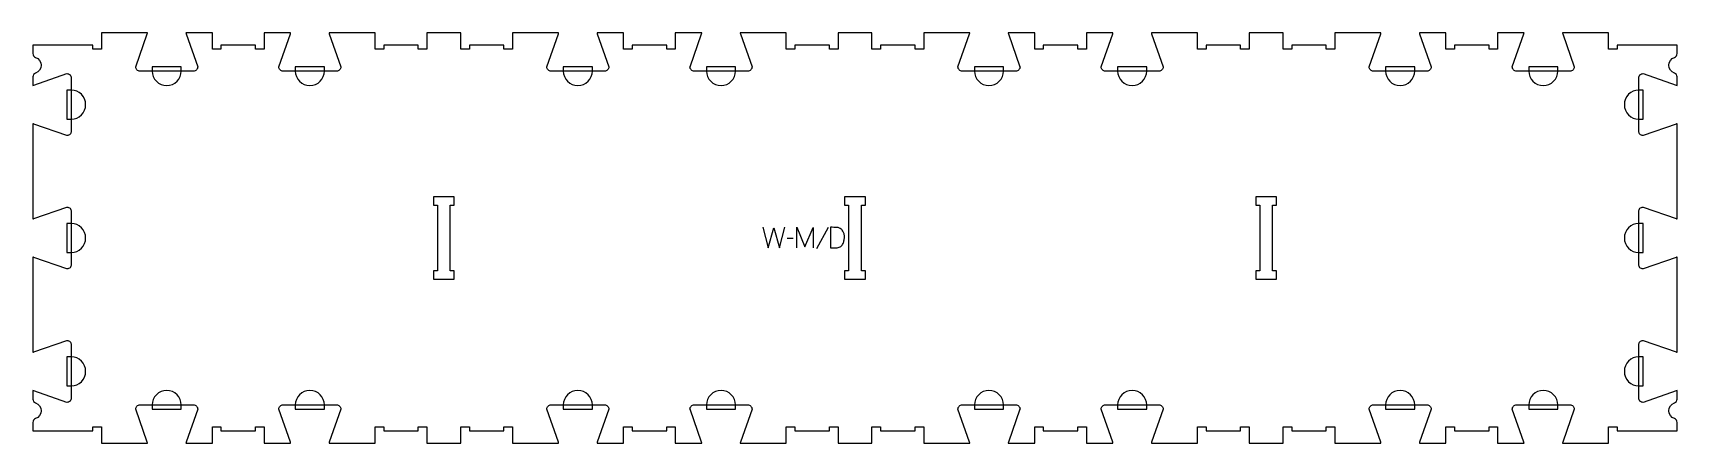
# Model space of a CAD drawing. Extents: x 0 to 2400, y 0 to 600.
import ezdxf

# ---------------------------------------------------------------- set-up
doc = ezdxf.new("R2010")
doc.units = 0
for name, color, linetype in [('1_ANYTOOL_1MMDEEP_LABELS_S', 2, 'CONTINUOUS'), ('3_ANYTOOL_CUTTHROUGH_INSID', 4, 'CONTINUOUS'), ('4_ANYTOOL_CUTTHROUGH_OUTSI', 5, 'CONTINUOUS'), ('5_ANYTOOL_HALF_MILL_9MM_IN', 3, 'CONTINUOUS')]:
    doc.layers.add(name, color=color, linetype=linetype)

msp = doc.modelspace()

# ---------------------------------------------------------------- linework, layer by layer
at = {"layer": '1_ANYTOOL_1MMDEEP_LABELS_S'}
for p, q in [((1160.514286, 314.9), (1143.328571, 284.128571)), ((1109.514286, 299.257143), (1100.728571, 299.171428))]:
    msp.add_line(p, q, dxfattribs=at)
for points in [[(1065.157143, 315.371428), (1072.871429, 285.371428), (1081.314286, 314.471428), (1089.8, 285.371428), (1097.3, 315.371428)], [(1114.657143, 285.371428), (1114.657143, 315.371428), (1126.657143, 287), (1138.657143, 315.242857), (1138.657143, 285.371428)]]:
    msp.add_lwpolyline(points, dxfattribs=at)
msp.add_lwpolyline([(1163.942857, 315.371428), (1163.942857, 285.371428), (1172.471429, 285.457143, 0.046402), (1175.377803, 285.765319, 0.07465), (1178.107143, 286.753571, 0.077785), (1180.190128, 288.342594, 0.06915), (1181.728571, 290.471428, 0.029998), (1182.866097, 292.966745, 0.031416), (1183.689286, 295.582143, 0.031395), (1184.18193, 298.299465, 0.029153), (1184.342857, 301.057143, 0.03275), (1184.190377, 303.382565, 0.035889), (1183.721429, 305.664286, 0.03592), (1182.93657, 307.839653, 0.033706), (1181.857143, 309.885714, 0.042675), (1180.29866, 311.975466, 0.065683), (1178.3375, 313.673214, 0.068103), (1176.239774, 314.677122, 0.065471), (1173.95, 315.092857, 0.005437), (1168.947879, 315.282912, 0.00471)], format="xyb", close=True, dxfattribs=at)
at = {"layer": '3_ANYTOOL_CUTTHROUGH_INSID'}
for points in [[(615, 360), (584.5, 360), (584.5, 347.5), (590.5, 347.5), (590.5, 252), (584.5, 252), (584.5, 239.5), (615, 239.5), (615, 252), (609, 252), (609, 347.5), (615, 347.5)], [(1215, 360), (1184.5, 360), (1184.5, 347.5), (1190.5, 347.5), (1190.5, 252), (1184.5, 252), (1184.5, 239.5), (1215, 239.5), (1215, 252), (1209, 252), (1209, 347.5), (1215, 347.5)], [(1815, 360), (1784.5, 360), (1784.5, 347.5), (1790.5, 347.5), (1790.5, 252), (1784.5, 252), (1784.5, 239.5), (1815, 239.5), (1815, 252), (1809, 252), (1809, 347.5), (1815, 347.5)]]:
    msp.add_lwpolyline(points, close=True, dxfattribs=at)
at = {"layer": '4_ANYTOOL_CUTTHROUGH_OUTSI'}
msp.add_lwpolyline([(49.75, 539.9, -0.414214), (56, 533.65), (56, 455.65, -0.414214), (49.75, 449.4, -0.084368), (49.667412, 449.414035), (1.383805, 466.313148, 0.061178), (0, 466.544563), (0, 327.855437, 0.061784), (1.39487, 328.090431), (49.667412, 344.985965, -0.084368), (49.75, 345, -0.414214), (56, 338.75), (56, 260.75, -0.414214), (49.75, 254.5, -0.084368), (49.667412, 254.514035), (1.383805, 271.413148, 0.061178), (0, 271.644563), (0, 132.955437, 0.061784), (1.39487, 133.190431), (49.667412, 150.085965, -0.084368), (49.75, 150.1, -0.414214), (56, 143.85), (56, 65.85, -0.414214), (49.75, 59.6, -0.084368), (49.667412, 59.614035), (1.383805, 76.513148, 0.061178), (0, 76.744563), (0, 64.345563, 0.317837), (3.833333, 58.924411, -0.707107), (3.833333, 35.825589, 0.317837), (0, 30.404437), (0, 18), (87.5, 18), (87.5, 23.75, -0.414214), (87.75, 24), (99.75, 24, -0.414214), (100, 23.75), (100, 0), (149.75, 0), (167.191563, 0, 0.061784), (166.956569, 1.39487), (150.061035, 49.667412, -0.084368), (150.047, 49.75, -0.414214), (156.297, 56), (234.297, 56, -0.414214), (240.547, 49.75, -0.084368), (240.532965, 49.667412), (223.633852, 1.383805, 0.061178), (223.402437, 0), (262, 0), (262, 23.75, -0.414214), (262.25, 24), (274.25, 24, -0.414214), (274.5, 23.75), (274.5, 18), (325, 18), (325, 23.75, -0.414214), (325.25, 24), (337.25, 24, -0.414214), (337.5, 23.75), (337.5, 0), (376.097563, 0, 0.061784), (375.862569, 1.39487), (358.967035, 49.667412, -0.084368), (358.953, 49.75, -0.414214), (365.203, 56), (443.203, 56, -0.414214), (449.453, 49.75, -0.084368), (449.438965, 49.667412), (432.539852, 1.383805, 0.061178), (432.308437, 0), (499.5, 0), (499.5, 23.75, -0.414214), (499.75, 24), (511.75, 24, -0.414214), (512, 23.75), (512, 18), (562.5, 18), (562.5, 23.75, -0.414214), (562.75, 24), (574.75, 24, -0.414214), (575, 23.75), (575, 0), (624.5, 0), (624.5, 23.75, -0.414214), (624.75, 24), (636.75, 24, -0.414214), (637, 23.75), (637, 18), (687.5, 18), (687.5, 23.75, -0.414214), (687.75, 24), (699.75, 24, -0.414214), (700, 23.75), (700, 0), (749.75, 0), (767.191563, 0, 0.061784), (766.956569, 1.39487), (750.061035, 49.667412, -0.084368), (750.047, 49.75, -0.414214), (756.297, 56), (834.297, 56, -0.414214), (840.547, 49.75, -0.084368), (840.532965, 49.667412), (823.633852, 1.383805, 0.061178), (823.402437, 0), (862, 0), (862, 23.75, -0.414214), (862.25, 24), (874.25, 24, -0.414214), (874.5, 23.75), (874.5, 18), (925, 18), (925, 23.75, -0.414214), (925.25, 24), (937.25, 24, -0.414214), (937.5, 23.75), (937.5, 0), (976.097563, 0, 0.061784), (975.862569, 1.39487), (958.967035, 49.667412, -0.084368), (958.953, 49.75, -0.414214), (965.203, 56), (1043.203, 56, -0.414214), (1049.453, 49.75, -0.084368), (1049.438965, 49.667412), (1032.539852, 1.383805, 0.061178), (1032.308437, 0), (1099.5, 0), (1099.5, 23.75, -0.414214), (1099.75, 24), (1111.75, 24, -0.414214), (1112, 23.75), (1112, 18), (1162.5, 18), (1162.5, 23.75, -0.414214), (1162.75, 24), (1174.75, 24, -0.414214), (1175, 23.75), (1175, 0), (1224.5, 0), (1224.5, 23.75, -0.414214), (1224.75, 24), (1236.75, 24, -0.414214), (1237, 23.75), (1237, 18), (1287.5, 18), (1287.5, 23.75, -0.414214), (1287.75, 24), (1299.75, 24, -0.414214), (1300, 23.75), (1300, 0), (1349.75, 0), (1367.191563, 0, 0.061784), (1366.956569, 1.39487), (1350.061035, 49.667412, -0.084368), (1350.047, 49.75, -0.414214), (1356.297, 56), (1434.297, 56, -0.414214), (1440.547, 49.75, -0.084368), (1440.532965, 49.667412), (1423.633852, 1.383805, 0.061178), (1423.402437, 0), (1462, 0), (1462, 23.75, -0.414214), (1462.25, 24), (1474.25, 24, -0.414214), (1474.5, 23.75), (1474.5, 18), (1525, 18), (1525, 23.75, -0.414214), (1525.25, 24), (1537.25, 24, -0.414214), (1537.5, 23.75), (1537.5, 0), (1576.097563, 0, 0.061784), (1575.862569, 1.39487), (1558.967035, 49.667412, -0.084368), (1558.953, 49.75, -0.414214), (1565.203, 56), (1643.203, 56, -0.414214), (1649.453, 49.75, -0.084368), (1649.438965, 49.667412), (1632.539852, 1.383805, 0.061178), (1632.308437, 0), (1699.5, 0), (1699.5, 23.75, -0.414214), (1699.75, 24), (1711.75, 24, -0.414214), (1712, 23.75), (1712, 18), (1762.5, 18), (1762.5, 23.75, -0.414214), (1762.75, 24), (1774.75, 24, -0.414214), (1775, 23.75), (1775, 0), (1824.5, 0), (1824.5, 23.75, -0.414214), (1824.75, 24), (1836.75, 24, -0.414214), (1837, 23.75), (1837, 18), (1887.5, 18), (1887.5, 23.75, -0.414214), (1887.75, 24), (1899.75, 24, -0.414214), (1900, 23.75), (1900, 0), (1949.75, 0), (1967.191563, 0, 0.061784), (1966.956569, 1.39487), (1950.061035, 49.667412, -0.084368), (1950.047, 49.75, -0.414214), (1956.297, 56), (2034.297, 56, -0.414214), (2040.547, 49.75, -0.084368), (2040.532965, 49.667412), (2023.633852, 1.383805, 0.061178), (2023.402437, 0), (2062, 0), (2062, 23.75, -0.414214), (2062.25, 24), (2074.25, 24, -0.414214), (2074.5, 23.75), (2074.5, 18), (2125, 18), (2125, 23.75, -0.414214), (2125.25, 24), (2137.25, 24, -0.414214), (2137.5, 23.75), (2137.5, 0), (2176.097563, 0, 0.061784), (2175.862569, 1.39487), (2158.967035, 49.667412, -0.084368), (2158.953, 49.75, -0.414214), (2165.203, 56), (2243.203, 56, -0.414214), (2249.453, 49.75, -0.084368), (2249.438965, 49.667412), (2232.539852, 1.383805, 0.061178), (2232.308437, 0), (2249.75, 0), (2299.5, 0), (2299.5, 23.75, -0.414214), (2299.75, 24), (2311.75, 24, -0.414214), (2312, 23.75), (2312, 18), (2399.5, 18), (2399.5, 30.404437, 0.317837), (2395.666667, 35.825589, -0.707107), (2395.666667, 58.924411, 0.317837), (2399.5, 64.345563), (2399.5, 76.744563, 0.061784), (2398.10513, 76.509569), (2349.832588, 59.614035, -0.084368), (2349.75, 59.6, -0.414214), (2343.5, 65.85), (2343.5, 143.85, -0.414214), (2349.75, 150.1, -0.084368), (2349.832588, 150.085965), (2398.116195, 133.186852, 0.061178), (2399.5, 132.955437), (2399.5, 271.644563, 0.061784), (2398.10513, 271.409569), (2349.832588, 254.514035, -0.084368), (2349.75, 254.5, -0.414214), (2343.5, 260.75), (2343.5, 338.75, -0.414214), (2349.75, 345, -0.084368), (2349.832588, 344.985965), (2398.116195, 328.086852, 0.061178), (2399.5, 327.855437), (2399.5, 466.544563, 0.061784), (2398.10513, 466.309569), (2349.832588, 449.414035, -0.084368), (2349.75, 449.4, -0.414214), (2343.5, 455.65), (2343.5, 533.65, -0.414214), (2349.75, 539.9, -0.084368), (2349.832588, 539.885965), (2398.116195, 522.986852, 0.061178), (2399.5, 522.755437), (2399.5, 535.154437, 0.317837), (2395.666667, 540.575589, -0.707107), (2395.666667, 563.674411, 0.317837), (2399.5, 569.095563), (2399.5, 581.5), (2312, 581.5), (2312, 575.75, -0.414214), (2311.75, 575.5), (2299.75, 575.5, -0.414214), (2299.5, 575.75), (2299.5, 599.5), (2232.308437, 599.5, 0.061784), (2232.543431, 598.10513), (2249.438965, 549.832588, -0.084368), (2249.453, 549.75, -0.414214), (2243.203, 543.5), (2165.203, 543.5, -0.414214), (2158.953, 549.75, -0.084368), (2158.967035, 549.832588), (2175.866148, 598.116195, 0.061178), (2176.097563, 599.5), (2137.5, 599.5), (2137.5, 575.75, -0.414214), (2137.25, 575.5), (2125.25, 575.5, -0.414214), (2125, 575.75), (2125, 581.5), (2074.5, 581.5), (2074.5, 575.75, -0.414214), (2074.25, 575.5), (2062.25, 575.5, -0.414214), (2062, 575.75), (2062, 599.5), (2023.402437, 599.5, 0.061784), (2023.637431, 598.10513), (2040.532965, 549.832588, -0.084368), (2040.547, 549.75, -0.414214), (2034.297, 543.5), (1956.297, 543.5, -0.414214), (1950.047, 549.75, -0.084368), (1950.061035, 549.832588), (1966.960148, 598.116195, 0.061178), (1967.191563, 599.5), (1900, 599.5), (1900, 575.75, -0.414214), (1899.75, 575.5), (1887.75, 575.5, -0.414214), (1887.5, 575.75), (1887.5, 581.5), (1837, 581.5), (1837, 575.75, -0.414214), (1836.75, 575.5), (1824.75, 575.5, -0.414214), (1824.5, 575.75), (1824.5, 599.5), (1775, 599.5), (1775, 575.75, -0.414214), (1774.75, 575.5), (1762.75, 575.5, -0.414214), (1762.5, 575.75), (1762.5, 581.5), (1712, 581.5), (1712, 575.75, -0.414214), (1711.75, 575.5), (1699.75, 575.5, -0.414214), (1699.5, 575.75), (1699.5, 599.5), (1632.308437, 599.5, 0.061784), (1632.543431, 598.10513), (1649.438965, 549.832588, -0.084368), (1649.453, 549.75, -0.414214), (1643.203, 543.5), (1565.203, 543.5, -0.414214), (1558.953, 549.75, -0.084368), (1558.967035, 549.832588), (1575.866148, 598.116195, 0.061178), (1576.097563, 599.5), (1537.5, 599.5), (1537.5, 575.75, -0.414214), (1537.25, 575.5), (1525.25, 575.5, -0.414214), (1525, 575.75), (1525, 581.5), (1474.5, 581.5), (1474.5, 575.75, -0.414214), (1474.25, 575.5), (1462.25, 575.5, -0.414214), (1462, 575.75), (1462, 599.5), (1423.402437, 599.5, 0.061784), (1423.637431, 598.10513), (1440.532965, 549.832588, -0.084368), (1440.547, 549.75, -0.414214), (1434.297, 543.5), (1356.297, 543.5, -0.414214), (1350.047, 549.75, -0.084368), (1350.061035, 549.832588), (1366.960148, 598.116195, 0.061178), (1367.191563, 599.5), (1300, 599.5), (1300, 575.75, -0.414214), (1299.75, 575.5), (1287.75, 575.5, -0.414214), (1287.5, 575.75), (1287.5, 581.5), (1237, 581.5), (1237, 575.75, -0.414214), (1236.75, 575.5), (1224.75, 575.5, -0.414214), (1224.5, 575.75), (1224.5, 599.5), (1175, 599.5), (1175, 575.75, -0.414214), (1174.75, 575.5), (1162.75, 575.5, -0.414214), (1162.5, 575.75), (1162.5, 581.5), (1112, 581.5), (1112, 575.75, -0.414214), (1111.75, 575.5), (1099.75, 575.5, -0.414214), (1099.5, 575.75), (1099.5, 599.5), (1032.308437, 599.5, 0.061784), (1032.543431, 598.10513), (1049.438965, 549.832588, -0.084368), (1049.453, 549.75, -0.414214), (1043.203, 543.5), (965.203, 543.5, -0.414214), (958.953, 549.75, -0.084368), (958.967035, 549.832588), (975.866148, 598.116195, 0.061178), (976.097563, 599.5), (937.5, 599.5), (937.5, 575.75, -0.414214), (937.25, 575.5), (925.25, 575.5, -0.414214), (925, 575.75), (925, 581.5), (874.5, 581.5), (874.5, 575.75, -0.414214), (874.25, 575.5), (862.25, 575.5, -0.414214), (862, 575.75), (862, 599.5), (823.402437, 599.5, 0.061784), (823.637431, 598.10513), (840.532965, 549.832588, -0.084368), (840.547, 549.75, -0.414214), (834.297, 543.5), (756.297, 543.5, -0.414214), (750.047, 549.75, -0.084368), (750.061035, 549.832588), (766.960148, 598.116195, 0.061178), (767.191563, 599.5), (700, 599.5), (700, 575.75, -0.414214), (699.75, 575.5), (687.75, 575.5, -0.414214), (687.5, 575.75), (687.5, 581.5), (637, 581.5), (637, 575.75, -0.414214), (636.75, 575.5), (624.75, 575.5, -0.414214), (624.5, 575.75), (624.5, 599.5), (575, 599.5), (575, 575.75, -0.414214), (574.75, 575.5), (562.75, 575.5, -0.414214), (562.5, 575.75), (562.5, 581.5), (512, 581.5), (512, 575.75, -0.414214), (511.75, 575.5), (499.75, 575.5, -0.414214), (499.5, 575.75), (499.5, 599.5), (432.308437, 599.5, 0.061784), (432.543431, 598.10513), (449.438965, 549.832588, -0.084368), (449.453, 549.75, -0.414214), (443.203, 543.5), (365.203, 543.5, -0.414214), (358.953, 549.75, -0.084368), (358.967035, 549.832588), (375.866148, 598.116195, 0.061178), (376.097563, 599.5), (337.5, 599.5), (337.5, 575.75, -0.414214), (337.25, 575.5), (325.25, 575.5, -0.414214), (325, 575.75), (325, 581.5), (274.5, 581.5), (274.5, 575.75, -0.414214), (274.25, 575.5), (262.25, 575.5, -0.414214), (262, 575.75), (262, 599.5), (223.402437, 599.5, 0.061784), (223.637431, 598.10513), (240.532965, 549.832588, -0.084368), (240.547, 549.75, -0.414214), (234.297, 543.5), (156.297, 543.5, -0.414214), (150.047, 549.75, -0.084368), (150.061035, 549.832588), (166.960148, 598.116195, 0.061178), (167.191563, 599.5), (100, 599.5), (100, 575.75, -0.414214), (99.75, 575.5), (87.75, 575.5, -0.414214), (87.5, 575.75), (87.5, 581.5), (0, 581.5), (0, 569.095563, 0.317837), (3.833333, 563.674411, -0.707107), (3.833333, 540.575589, 0.317837), (0, 535.154437), (0, 522.755437, 0.061784), (1.39487, 522.990431), (49.667412, 539.885965, -0.084368)], format="xyb", close=True, dxfattribs=at)
at = {"layer": '5_ANYTOOL_HALF_MILL_9MM_IN'}
for points in [[(174.047, 543.75, 1), (216.547, 543.75), (216.547, 550), (174.047, 550)], [(382.953, 543.75, 1), (425.453, 543.75), (425.453, 550), (382.953, 550)], [(774.047, 543.75, 1), (816.547, 543.75), (816.547, 550), (774.047, 550)], [(982.953, 543.75, 1), (1025.453, 543.75), (1025.453, 550), (982.953, 550)], [(1374.047, 543.75, 1), (1416.547, 543.75), (1416.547, 550), (1374.047, 550)], [(1582.953, 543.75, 1), (1625.453, 543.75), (1625.453, 550), (1582.953, 550)], [(1974.047, 543.75, 1), (2016.547, 543.75), (2016.547, 550), (1974.047, 550)], [(2182.953, 543.75, 1), (2225.453, 543.75), (2225.453, 550), (2182.953, 550)], [(55.75, 473.4, 1), (55.75, 515.9), (49.5, 515.9), (49.5, 473.4)], [(2344, 515.9), (2343.75, 515.9, 1), (2343.75, 473.4), (2350, 473.4), (2350, 515.9)], [(55.75, 278.5, 1), (55.75, 321), (49.5, 321), (49.5, 278.5)], [(2344, 321), (2343.75, 321, 1), (2343.75, 278.5), (2350, 278.5), (2350, 321)], [(55.75, 83.6, 1), (55.75, 126.1), (49.5, 126.1), (49.5, 83.6)], [(2344, 126.1), (2343.75, 126.1, 1), (2343.75, 83.6), (2350, 83.6), (2350, 126.1)], [(216.547, 55.5), (216.547, 55.75, 1), (174.047, 55.75), (174.047, 49.5), (216.547, 49.5)], [(425.453, 55.5), (425.453, 55.75, 1), (382.953, 55.75), (382.953, 49.5), (425.453, 49.5)], [(816.547, 55.5), (816.547, 55.75, 1), (774.047, 55.75), (774.047, 49.5), (816.547, 49.5)], [(1025.453, 55.5), (1025.453, 55.75, 1), (982.953, 55.75), (982.953, 49.5), (1025.453, 49.5)], [(1416.547, 55.5), (1416.547, 55.75, 1), (1374.047, 55.75), (1374.047, 49.5), (1416.547, 49.5)], [(1625.453, 55.5), (1625.453, 55.75, 1), (1582.953, 55.75), (1582.953, 49.5), (1625.453, 49.5)], [(2016.547, 55.5), (2016.547, 55.75, 1), (1974.047, 55.75), (1974.047, 49.5), (2016.547, 49.5)], [(2225.453, 55.5), (2225.453, 55.75, 1), (2182.953, 55.75), (2182.953, 49.5), (2225.453, 49.5)]]:
    msp.add_lwpolyline(points, format="xyb", close=True, dxfattribs=at)

doc.saveas('drawing.dxf')
